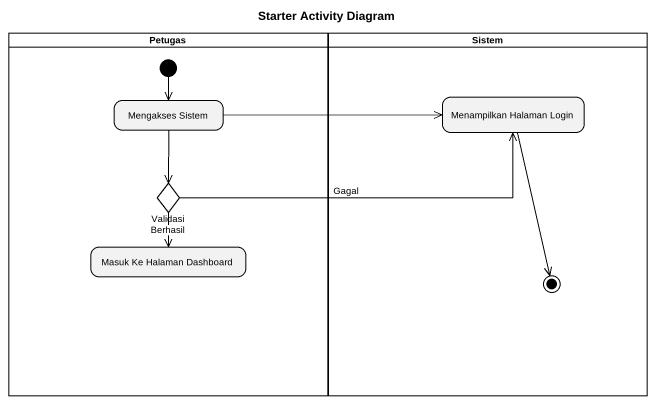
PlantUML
@startuml
title Starter Activity Diagram
hide empty description
state Petugas <<partition>> {
  state "Mengakses Sistem" as Mengakses_Sistem
  state Validasi <<choice>>
  state "Masuk Ke Halaman Dashboard" as Masuk_Ke_Halaman_Dashboard
  [*] --> Mengakses_Sistem
}
state Sistem <<partition>> {
  state "Menampilkan Halaman Login" as Menampilkan_Halaman_Login
  Menampilkan_Halaman_Login --> [*]
}
Mengakses_Sistem -right-> Menampilkan_Halaman_Login
Mengakses_Sistem --> Validasi
Validasi -right-> Menampilkan_Halaman_Login : Gagal
Validasi --> Masuk_Ke_Halaman_Dashboard : Berhasil
@enduml
